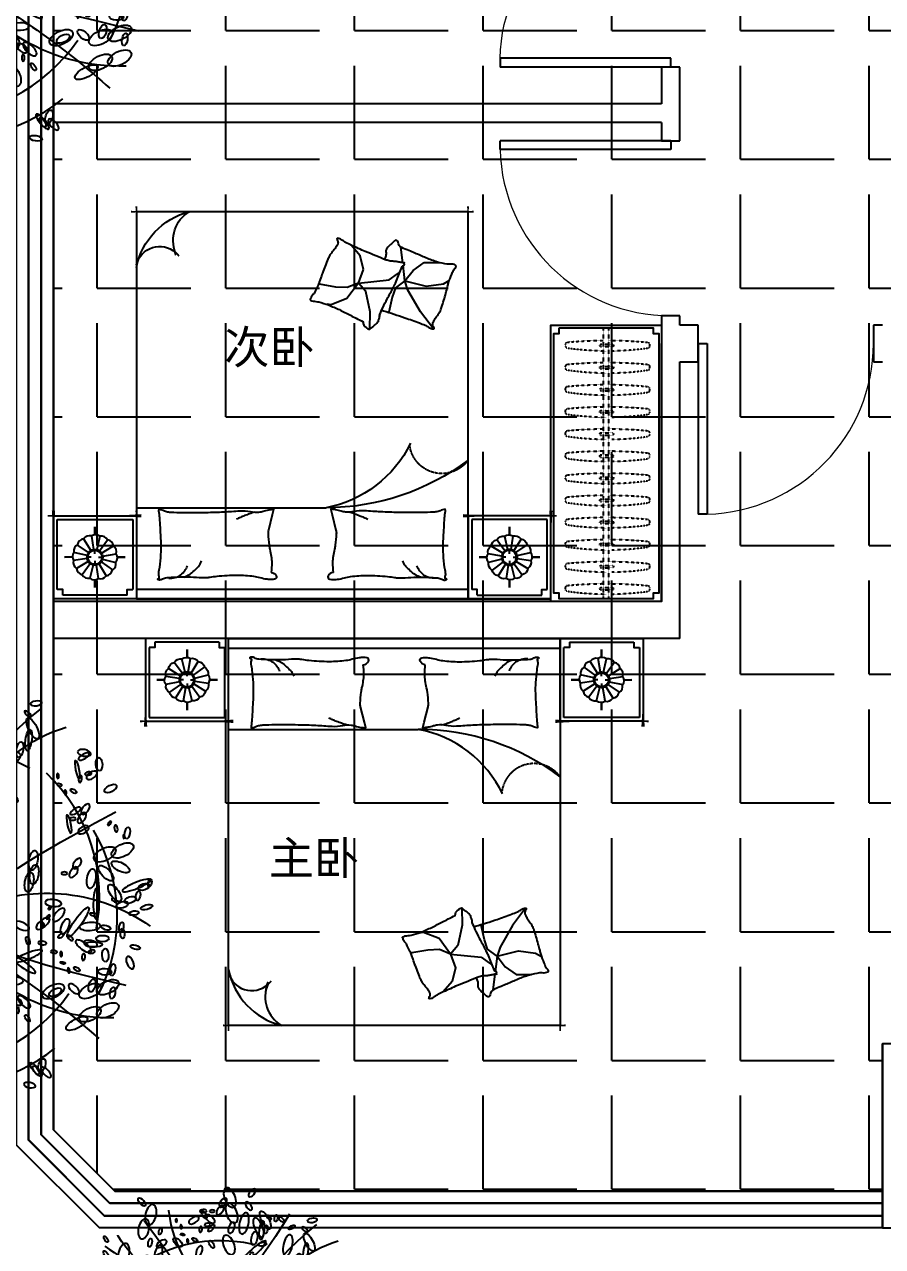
# Model space of a CAD drawing. Extents: x -284868 to 304789, y -137694 to 137894.
# Drawn here: x -77294 to -72637, y -493 to 6138 of the extents above; entities that cross this region are included whole.
import ezdxf
from ezdxf.enums import TextEntityAlignment as Align

# ---------------------------------------------------------------- set-up
doc = ezdxf.new("R2010")
doc.units = 0
for name, pattern in [('AX-COMP140B-Fur$0$AX-COMP140B-Fur$0$CONTINOUS', [0]), ('AX-COMP140B-Fur$0$AX-COMP140B-Fur$0$XU-140-SF-N1$0$DASH', [0.35, 0.25, -0.1]), ('DASH', [0.35, 0.25, -0.1])]:
    doc.linetypes.add(name, pattern=pattern)
doc.layers.get('0').update_dxf_attribs({"linetype": 'CONTINUOUS'})
for name, color, linetype in [('0-底图', 251, 'CONTINUOUS'), ('0-窗', 11, 'CONTINUOUS'), ('0-非设计区域', 251, 'CONTINUOUS'), ('P-平面植物', 251, 'CONTINUOUS')]:
    doc.layers.add(name, color=color, linetype=linetype)
doc.styles.add('_TCH_DYN', font='')
doc.styles.get('_TCH_DYN').set_extended_font_data('SimSun')

# ---------------------------------------------------------------- blocks, each defined once
blk = doc.blocks.new('10101111100000000010000110023AX-COMP140B-Fur$0$AX-COMP140B-Fur$0$111110111022110811071652A$C643C1FD2053066')
for points in [[(28, 342.7, -0.263368), (0.1, 361.5, -0.494818), (9.2, 380.2, -0.049225), (26.9, 382, -0.036831), (50.5, 380.2, -0.031893), (88.5, 372.1, 0.035782), (122.4, 365.1, 0.032941), (212.1, 359.2, 0.026564), (323.3, 365.1, 0.017905), (360.8, 370.4, -0.033397), (381, 372.7, -0.03204), (418.1, 372, 0.018442), (482.4, 368.9, 0.010837), (547.2, 369.7, 0.014624), (595.1, 372.7, 0.111249), (617.7, 380, -0.153708), (634.6, 384, -0.076444), (642, 382.2, -0.215512), (643.9, 380.2, -0.585858), (641.3, 377.2, 0.363489), (636.4, 374.6, 0.191716), (636.4, 363, -0.129675), (638.3, 346.4, -0.01735), (635.3, 329.6, 0.019326), (632.7, 314.5, 0.018818), (626.1, 246.1, 0.021828), (625.2, 186.9, 0.006204), (626.5, 153.1, 0.001963), (632.7, 46.2, 0.028341), (636.9, 10, -0.117014), (636.4, 1.1, -0.36606), (635, 0.2, -0.03973), (621.4, 3, -0.048309), (607.7, 8.5, 0.062981), (597, 12.4, 0.04058), (573.6, 15.8, 0.014345), (506.9, 18, 0.005484), (381.4, 17.3, 0.007153), (285.3, 14.3, 0.008762), (242.7, 11.6, -0.008153), (197, 8.6, -0.06251), (139.9, 13, 0.078669), (94.3, 15.1, 0.047825), (71.9, 10.4, -0.034494), (41.1, 3, -0.023571), (15.8, 0, -0.510228), (14.9, 1.1), (22.4, 31.2), (43, 113.7, 0.073041), (45, 133.3, 0.023305), (39.3, 194.4, 0.018299), (35.2, 217.3, -0.01097), (27.9, 255.3, -0.042281), (24.9, 289.6, -0.027201), (27.9, 343)], [(501.9, 368.9, 0.027842), (478.1, 358.3, 0.048685), (465.5, 350.2, 0.023666), (437.6, 325.8, 0.031223), (418.6, 305.1, 0.046801), (413.5, 297.5, 0.023191), (405.5, 280.7)], [(583.8, 374.6, 0.088153), (549.3, 371, 0.088153), (518.1, 355.8, 0.077547), (496.5, 334.2, 0.077547), (482.4, 307)], [(118.4, 15.8, 0.009729), (145.7, 24.8, 0.009729), (172.6, 34.9, 0.007971), (194.3, 44, 0.007971), (215.8, 53.7)]]:
    blk.add_lwpolyline(points, format="xyb")
blk = doc.blocks.new('10101111100000000010000110023AX-COMP140B-Fur$0$AX-COMP140B-Fur$0$111110111022110811071652A$C5A527934052065')
for p, q in [((122.8, 492.3), (194, 398.8)), ((469.1, 493.2), (467.3, 399.6)), ((194, 398.8), (261.6, 281.4)), ((347, 320.5), (364.8, 400.5)), ((467.3, 399.6), (490.5, 289.8)), ((592.7, 326.9), (677.8, 361)), ((677.8, 361), (699.5, 357.9)), ((261.6, 281.4), (277.7, 231.7)), ((277.7, 231.7), (329.2, 269)), ((329.2, 269), (347, 320.5)), ((490.5, 289.8), (530.8, 243.4)), ((530.8, 243.4), (592.7, 326.9)), ((530.8, 243.4), (591.1, 268.1)), ((591.1, 268.1), (653.1, 265)), ((69.5, 247.7), (37.1, 229.6)), ((162, 260.1), (69.5, 247.7)), ((277.7, 231.7), (162, 260.1)), ((277.7, 231.7), (233.2, 174.8)), ((277.7, 231.7), (288.3, 147)), ((363.6, 226.4), (318.7, 193.9)), ((530.8, 243.4), (363.6, 226.4)), ((530.8, 243.4), (502.9, 169.1)), ((653.1, 265), (741.3, 249.6)), ((741.3, 249.6), (744.3, 243.8)), ((233.2, 174.8), (174.5, 132.1)), ((289.9, 133.7), (300.6, 48.6)), ((318.7, 193.9), (307.8, 186.1)), ((502.9, 169.1), (521.5, 94.8)), ((174.5, 132.1), (90.9, 132.1)), ((521.5, 94.8), (569.7, 38.5))]:
    blk.add_line(p, q)
blk.add_lwpolyline([(405, 391.5, -0.025626), (394.6, 394, -0.0108), (278.2, 431.5, -0.00456), (199.4, 459.6, -0.01125), (167.9, 471.9, -0.069394), (150.9, 482, 0.079756), (136, 490.4, 0.106399), (122.8, 492.3, 0.328642), (119.2, 489.3, 0.299547), (121.3, 483.4, -0.189917), (126.3, 475.5, -0.033518), (127.3, 466.2, -0.075627), (126.9, 462.1, -0.053489), (124.2, 455.1, -0.017838), (113.3, 435.3, -0.038394), (97.8, 413.4, 0.059529), (88.5, 398.9, 0.035943), (79, 375.3, 0.011245), (55.9, 297.6, 0.006203), (46.6, 262, -0.010783), (41.1, 241.6, -0.019485), (37.1, 229.6, -0.005062), (19.4, 184.4, -0.101392), (4.4, 161.7, 0.223768), (0, 149.6, 0.25558), (2.8, 145.5, 0.081563), (16.9, 140.9, 0.071805), (32.3, 140.8, -0.069985), (48.1, 140.7, -0.03546), (101.7, 129, -0.029432), (163.8, 106.8, -0.001554), (193.8, 93.8, 0.00152), (224.5, 80.6, 0.004735), (256.2, 67.5, -0.00382), (295.6, 51.2, -0.296001), (315.3, 22.1, 0.649774), (334.6, 14, 0.02319), (338.7, 18.2, -0.0288), (342, 21.5, -0.005727), (347.9, 26.7, 0.004358), (355.7, 33.5, 0.027528), (371, 48.7, 0.046214), (378.7, 59, 0.194121), (381.2, 74, -0.133719), (382.3, 95.6, -0.005779), (389, 115.4, -0.008882)], format="xyb")
blk.add_lwpolyline([(770.3, 299.1, 0.101392), (787, 320.6, -0.223768), (792.3, 332.3, -0.25558), (789.8, 336.7, -0.081563), (776.1, 342.3, -0.071805), (760.8, 343.6, 0.069985), (745, 344.9, 0.03546), (692.5, 360.6, 0.029432), (632.3, 387.6, 0.001554), (603.3, 402.8, -0.00152), (573.8, 418.3, -0.004735), (543.1, 433.8, 0.00382), (505.1, 453.1, 0.296001), (487.7, 483.6, 0.265444), (469.1, 493.2, -0.02319), (464.7, 489.3, 0.0288), (461.2, 486.3, 0.005727), (454.9, 481.5, -0.004358), (446.6, 475.3, -0.027528), (430.1, 461.4, -0.046214), (421.7, 451.7, -0.194121), (418, 436.9, 0.133719), (415.3, 415.4, 0.011505), (398.6, 377.3, 0.008882), (374.9, 328.9, 0.012426), (341.4, 267.4, -0.033612), (330, 244.1), (309.3, 193.4), (293.3, 154.3, 0.224341), (280.3, 142.3, -0.722772), (280.1, 134.4, -0.103513), (283.5, 133.9, 0.053465), (290, 133.7, 0.030109), (310.7, 129.5, -0.031436), (330.6, 125.5, -0.05324), (344.2, 125.2, 0.05518), (357.4, 124.8, 0.056271), (380.1, 118.8, 0.0108), (493.3, 72.6, 0.00456), (569.7, 38.5, 0.01125), (600.2, 23.8, 0.069394), (616.3, 12.5, -0.079756), (630.6, 2.9, -0.106399), (643.6, 0, -0.328642), (647.5, 2.8, -0.299547), (645.8, 8.8, 0.189917), (641.5, 17.1, 0.033518), (641.1, 26.4, 0.075627), (641.8, 30.4, 0.053489), (645, 37.3, 0.017838), (657.4, 56.2, 0.038394), (674.5, 76.8, -0.059529), (685, 90.5, -0.035943), (696.3, 113.3, -0.011245), (725.3, 189, -0.006203), (737.2, 223.8, 0.010783), (744.3, 243.8, 0.019485), (749.2, 255.4, 0.005062)], format="xyb", close=True)
blk = doc.blocks.new('10101111100000000010000110023AX-COMP140B-Fur$0$AX-COMP140B-Fur$0$111110111022110811071652cdx床头灯2.0055068')
for p, q in [((0, 122), (0, 164.8)), ((-34.7, 25.2), (-94.8, 69)), ((-22.4, 36.6), (-61.2, 100)), ((-6.7, 42.3), (-18.3, 115.8)), ((10, 41.7), (27.5, 114)), ((25.2, 34.7), (69, 94.8)), ((-122, 0), (-164.8, 0)), ((-41.7, 10), (-114, 27.5)), ((-19.5, 0), (-38.2, 0)), ((0, 19.5), (0, 38.2)), ((19.5, 0), (38.2, 0)), ((36.6, 22.4), (100, 61.2)), ((42.3, 6.7), (115.8, 18.3)), ((122, 0), (164.8, 0)), ((-42.3, -6.7), (-115.8, -18.3)), ((-36.6, -22.4), (-100, -61.2)), ((-25.2, -34.7), (-69, -94.8)), ((-27.3, -114.1), (-10, -41.7)), ((0, -19.5), (0, -38.2)), ((18.7, -113.9), (7, -42.3)), ((62.6, -99.2), (22.9, -36.2)), ((34.7, -25.2), (96, -67.3)), ((41.7, -10), (114.4, -25.8)), ((0, -122), (0, -164.8))]:
    blk.add_line(p, q)
for points in [[(0, 164.8), (0, 122)], [(-164.8, 0), (-122, 0)], [(164.8, 0), (122.1, -1.7)], [(0, -164.8), (0, -122)]]:
    blk.add_lwpolyline(points)
for radius in [42.9, 38.2]:
    blk.add_circle((0, 0), radius)
for centre, start, end in [((-74.5, 34.5), 120.48094, 190.0445), ((-55.7, 60.3), 97.98094, 167.5445), ((-28.3, 77.1), 75.48094, 145.0445), ((3.3, 82), 52.98094, 122.5445), ((34.5, 74.5), 30.48094, 100.0445), ((60.3, 55.7), 7.98094, 77.5445), ((-82, 3.3), 142.98094, 212.5445), ((77.1, 28.3), 345.48094, 55.0445), ((82, -3.3), 322.98094, 32.5445), ((-77.1, -28.3), 165.48094, 235.0445), ((-60.3, -55.7), 187.98094, 257.5445), ((74.5, -34.5), 300.48094, 10.0445), ((-34.5, -74.5), 210.48094, 280.0445), ((-3.3, -82), 232.98094, 302.5445), ((28.3, -77.1), 255.48094, 325.0445), ((55.7, -60.3), 277.98094, 347.5445)]:
    blk.add_arc(centre, 40.1, start, end)
blk = doc.blocks.new('*U315')
for p, q in [((-900, 0), (-1350, 0)), ((-1350, 0), (-1350, -450)), ((1350, 0), (-1350, 0)), ((-900, 0), (900, 0)), ((-900, -2100), (-900, 0)), ((-900, -450), (-900, 0)), ((-1330, -50), (-1330, -430)), ((-920, -430), (-920, -50)), ((-900, -52.4), (900, -52.4)), ((900, 0), (900, -2100)), ((900, -450), (900, 0)), ((900, 0), (1350, 0)), ((920, -430), (920, -50)), ((1330, -50), (1330, -430)), ((1350, 0), (1350, -450)), ((-1350, -450), (-900, -450)), ((-1330, -430), (-920, -430)), ((1350, -450), (900, -450)), ((1330, -430), (920, -430)), ((900, -2100), (-900, -2100))]:
    blk.add_line(p, q)
at = {"linetype": 'AX-COMP140B-Fur$0$AX-COMP140B-Fur$0$CONTINOUS', "ltscale": 2.5}
blk.add_line((-900, -494.1), (129.6, -493.7), dxfattribs=at)
for points in [[(-1300, -20), (-1300, -50), (-1330, -50)], [(-950, -20), (-1300, -20)], [(-950, -20), (-950, -50), (-920, -50)], [(950, -20), (950, -50), (920, -50)], [(950, -20), (1300, -20)], [(1300, -20), (1300, -50), (1330, -50)]]:
    blk.add_lwpolyline(points)
for points in [[(-1350, -332.6, 0, 18, 0), (-1350, -478.5, 10, 10, 0)], [(1350, -332.6, 0, 18, 0), (1350, -478.5, 10, 10, 0)], [(-900, -349.7, 0, 10, 0), (-900, -477.7, 10, 10, 0)], [(900, -349.7, 0, 10, 0), (900, -477.7, 10, 10, 0)], [(-1380.6, -450, 10, 0, 0), (-1202.9, -450, 10, 10, 0)], [(-873.3, -450, 18, 0, 0), (-1032.5, -450, 10, 10, 0)], [(873.3, -450, 18, 0, 0), (1032.5, -450, 10, 10, 0)], [(1380.6, -450, 10, 0, 0), (1202.9, -450, 10, 10, 0)], [(-668.5, -1859, 10, 0, -0.374242), (-834.4, -1895.4, 10, 10, 2.21586)], [(-686.1, -1863.7, 10, 0, 0.177019), (-693.3, -1995.7, 10, 10, -2.21586)], [(-900, -1958.5, 0, 10, 0), (-900, -2130, 10, 10, 0)], [(900, -2005.4, 0, 10, 0), (900, -2130, 10, 10, 0)], [(-775.4, -2100, 0, 10, 0), (-930, -2100, 10, 10, 0)], [(658.3, -2100, 0, 10, 0), (930, -2100, 10, 10, 0)]]:
    blk.add_lwpolyline(points, format="xyseb")
for centre, radius, start, end in [((128.9, -1775.7), 1282, 53.02297, 89.96514), ((10.6, -1124.5), 642, 25.92108, 79.31539), ((-515.9, -1720.7), 391.6, 191.30173, 255.64344), ((-773.9, -1781.8), 129.7, 193.56133, 311.45499), ((-519.2, -1944.9), 181.3, 157.79381, 238.81667)]:
    blk.add_arc(centre, radius, start, end, dxfattribs=at)
at = {"linetype": 'AX-COMP140B-Fur$0$AX-COMP140B-Fur$0$XU-140-SF-N1$0$DASH', "ltscale": 2.5}
blk.add_arc((757.9, -855.2), 175.9, 36.12132, 174.81159, dxfattribs=at)
at = {"xscale": -1}
for name, p in [('10101111100000000010000110023AX-COMP140B-Fur$0$AX-COMP140B-Fur$0$111110111022110811071652cdx床头灯2.0055068', (-1125, -225)), ('10101111100000000010000110023AX-COMP140B-Fur$0$AX-COMP140B-Fur$0$111110111022110811071652A$C643C1FD2053066', (-140.3, -485.7)), ('10101111100000000010000110023AX-COMP140B-Fur$0$AX-COMP140B-Fur$0$111110111022110811071652A$C5A527934052065', (835.6, -1956.2))]:
    blk.add_blockref(name, p, dxfattribs=at)
for name, p in [('10101111100000000010000110023AX-COMP140B-Fur$0$AX-COMP140B-Fur$0$111110111022110811071652cdx床头灯2.0055068', (1125, -225)), ('10101111100000000010000110023AX-COMP140B-Fur$0$AX-COMP140B-Fur$0$111110111022110811071652A$C643C1FD2053066', (140.3, -485.7))]:
    blk.add_blockref(name, p)
blk = doc.blocks.new('101011111000000000100142T2140sdf43dfgergf1217ghh165451564560402NEW2ffdfdfdsfsfe2322fadfadf03093088212A$C35C56D37')
at = {"linetype": 'DASH', "ltscale": 0.2}
for p, q in [((180, 75.9), (243.3, 95.3)), ((183.6, 64.1), (246.9, 83.5))]:
    blk.add_line(p, q, dxfattribs=at)
for centre, radius, start, end in [((664.4, -1374.9), 1553.6, 98.82699, 106.17124), ((415.6, 140.3), 22.5, 331.52968, 62.51042), ((664.4, -1374.9), 1553.6, 107.32665, 115.21311), ((185.8, 71.2), 7.48, 140.99747, 253.04263), ((-460.3, 2299.3), 2347.3, 287.14687, 292.43233), ((243.5, 88.9), 6.43, 302.10709, 91.93302), ((22.4, 19.9), 22.5, 151.52968, 242.51042), ((-460.3, 2299.3), 2347.3, 281.60777, 286.38209)]:
    blk.add_arc(centre, radius, start, end, dxfattribs=at)
blk = doc.blocks.new('*U100')
at = {"linetype": 'DASH', "ltscale": 0.2}
for p, q in [((-15, -2288.4), (-15, -3758.4)), ((15, -2288.4), (15, -3758.4))]:
    blk.add_line(p, q, dxfattribs=at)
for points in [[(-300, -2273.4), (-300, -3773.4), (300, -3773.4), (300, -2273.4), (-300, -2273.4)], [(-255, -3758.4), (255, -3758.4), (255, -3728.4), (285, -3728.4), (285, -2318.4), (255, -2318.4), (255, -2288.4), (-255, -2288.4), (-255, -2318.4), (-285, -2318.4), (-285, -3728.4), (-255, -3728.4), (-255, -3758.4)]]:
    blk.add_lwpolyline(points)
at = {"rotation": 343.0620202558109}
for p in [(-225.4, -2356.8), (-225.4, -2476.8), (-225.4, -2596.8), (-225.4, -2716.8), (-225.4, -2836.8), (-225.4, -2956.8), (-225.4, -3076.8), (-225.4, -3196.8), (-225.4, -3316.8), (-225.4, -3436.8), (-225.4, -3556.8), (-225.4, -3676.8)]:
    blk.add_blockref('101011111000000000100142T2140sdf43dfgergf1217ghh165451564560402NEW2ffdfdfdsfsfe2322fadfadf03093088212A$C35C56D37', p, dxfattribs=at)
blk = doc.blocks.new('*U103')
for p, q in [((-900, 0), (-1350, 0)), ((-1350, 0), (-1350, -450)), ((1350, 0), (-1350, 0)), ((-900, 0), (900, 0)), ((-900, -2100), (-900, 0)), ((-900, -450), (-900, 0)), ((-1330, -50), (-1330, -430)), ((-920, -430), (-920, -50)), ((-900, -52.4), (900, -52.4)), ((900, 0), (900, -2100)), ((900, -450), (900, 0)), ((900, 0), (1350, 0)), ((920, -430), (920, -50)), ((1330, -50), (1330, -430)), ((1350, 0), (1350, -450)), ((-1350, -450), (-900, -450)), ((-1330, -430), (-920, -430)), ((1350, -450), (900, -450)), ((1330, -430), (920, -430)), ((900, -2100), (-900, -2100))]:
    blk.add_line(p, q)
at = {"linetype": 'AX-COMP140B-Fur$0$AX-COMP140B-Fur$0$CONTINOUS', "ltscale": 2.5}
blk.add_line((-900, -494.1), (129.6, -493.7), dxfattribs=at)
for points in [[(-1300, -20), (-1300, -50), (-1330, -50)], [(-950, -20), (-1300, -20)], [(-950, -20), (-950, -50), (-920, -50)], [(950, -20), (950, -50), (920, -50)], [(950, -20), (1300, -20)], [(1300, -20), (1300, -50), (1330, -50)]]:
    blk.add_lwpolyline(points)
for points in [[(-1350, -332.6, 0, 18, 0), (-1350, -478.5, 10, 10, 0)], [(1350, -332.6, 0, 18, 0), (1350, -478.5, 10, 10, 0)], [(-900, -349.7, 0, 10, 0), (-900, -477.7, 10, 10, 0)], [(900, -349.7, 0, 10, 0), (900, -477.7, 10, 10, 0)], [(-1380.6, -450, 10, 0, 0), (-1202.9, -450, 10, 10, 0)], [(-873.3, -450, 18, 0, 0), (-1032.5, -450, 10, 10, 0)], [(873.3, -450, 18, 0, 0), (1032.5, -450, 10, 10, 0)], [(1380.6, -450, 10, 0, 0), (1202.9, -450, 10, 10, 0)], [(-668.5, -1859, 10, 0, -0.374242), (-834.4, -1895.4, 10, 10, 2.21586)], [(-686.1, -1863.7, 10, 0, 0.177019), (-693.3, -1995.7, 10, 10, -2.21586)], [(-900, -1958.5, 0, 10, 0), (-900, -2130, 10, 10, 0)], [(900, -2005.4, 0, 10, 0), (900, -2130, 10, 10, 0)], [(-775.4, -2100, 0, 10, 0), (-930, -2100, 10, 10, 0)], [(658.3, -2100, 0, 10, 0), (930, -2100, 10, 10, 0)]]:
    blk.add_lwpolyline(points, format="xyseb")
for centre, radius, start, end in [((128.9, -1775.7), 1282, 53.02297, 89.96514), ((10.6, -1124.5), 642, 25.92108, 79.31539), ((-515.9, -1720.7), 391.6, 191.30173, 255.64344), ((-773.9, -1781.8), 129.7, 193.56133, 311.45499), ((-519.2, -1944.9), 181.3, 157.79381, 238.81667)]:
    blk.add_arc(centre, radius, start, end, dxfattribs=at)
at = {"linetype": 'AX-COMP140B-Fur$0$AX-COMP140B-Fur$0$XU-140-SF-N1$0$DASH', "ltscale": 2.5}
blk.add_arc((757.9, -855.2), 175.9, 36.12132, 174.81159, dxfattribs=at)
at = {"xscale": -1}
for name, p in [('10101111100000000010000110023AX-COMP140B-Fur$0$AX-COMP140B-Fur$0$111110111022110811071652cdx床头灯2.0055068', (-1125, -225)), ('10101111100000000010000110023AX-COMP140B-Fur$0$AX-COMP140B-Fur$0$111110111022110811071652A$C643C1FD2053066', (-140.3, -485.7)), ('10101111100000000010000110023AX-COMP140B-Fur$0$AX-COMP140B-Fur$0$111110111022110811071652A$C5A527934052065', (835.6, -1956.2))]:
    blk.add_blockref(name, p, dxfattribs=at)
for name, p in [('10101111100000000010000110023AX-COMP140B-Fur$0$AX-COMP140B-Fur$0$111110111022110811071652cdx床头灯2.0055068', (1125, -225)), ('10101111100000000010000110023AX-COMP140B-Fur$0$AX-COMP140B-Fur$0$111110111022110811071652A$C643C1FD2053066', (140.3, -485.7))]:
    blk.add_blockref(name, p)
blk = doc.blocks.new('1$DorLib2D$00000001')
for p, q in [((0.45, 0.975), (0.5, 0.975)), ((0.45, 0), (0.45, 0.975)), ((0.5, 0), (0.5, 0.975)), ((0.5, 0), (0.45, 0))]:
    blk.add_line(p, q)
at = {"lineweight": 13}
blk.add_arc((0.475, 0), 0.975, 91.46928, 180, dxfattribs=at)
blk = doc.blocks.new('FFFFFFFFHGFH')
for p, q in [((379771.7, 179509.7), (379771.7, 182209.7)), ((379838.3, 179509.7), (379838.3, 182209.7)), ((379905, 179509.7), (379905, 182209.7)), ((383305, 179809.7), (383205, 179809.7)), ((383205, 179809.7), (383205, 179609.7)), ((383305, 179509.7), (383305, 179809.7)), ((383205, 179609.7), (379905, 179609.7)), ((379771.7, 176809.7), (379771.7, 179509.7)), ((379838.3, 176809.7), (379838.3, 179509.7)), ((383205, 179509.7), (379905, 179509.7)), ((379905, 176809.7), (379905, 179509.7)), ((383205, 179509.7), (383205, 179409.7)), ((383305, 179409.7), (383305, 179509.7)), ((383205, 179409.7), (383305, 179409.7)), ((383305, 178459.7), (383205, 178459.7)), ((383205, 178459.7), (383205, 178309.7)), ((383305, 178409.7), (383305, 178459.7)), ((383405, 178409.7), (383305, 178409.7)), ((383405, 178209.7), (383405, 178409.7)), ((384405, 178409.7), (384355, 178409.7)), ((384355, 178409.7), (384355, 178209.7)), ((383205, 176909.7), (383205, 178309.7)), ((383305, 178209.7), (383405, 178209.7)), ((383305, 176709.7), (383305, 178209.7)), ((384355, 178209.7), (384405, 178209.7)), ((383205, 176909.7), (379905, 176909.7)), ((379771.7, 173988.1), (379771.7, 176809.7)), ((379838.3, 174015.7), (379838.3, 176809.7)), ((379905, 174043.3), (379905, 176809.7)), ((383305, 176709.7), (379905, 176709.7)), ((384405, 173510.5), (384405, 174510.5)), ((380210.2, 173643.8), (379838.3, 174015.7)), ((380237.8, 173710.5), (379905, 174043.3)), ((380155, 173510.5), (379705, 173960.5)), ((380182.6, 173577.1), (379771.7, 173988.1)), ((384405, 173710.5), (380237.8, 173710.5)), ((384405, 173643.8), (380210.2, 173643.8)), ((384405, 173577.1), (380182.6, 173577.1)), ((384405, 173510.5), (380155, 173510.5)), ((384405, 173510.5), (384605, 173510.5))]:
    blk.add_line(p, q)
at = {"yscale": 950}
for p, xscale, zscale, rotation in [((383255, 180284.7), -950, -950, 89.99999991303403), ((383255, 178934.7), 950, 950, 89.99999991303406), ((383880, 178309.7), 950, 950, 179.9999999130349)]:
    blk.add_blockref('1$DorLib2D$00000001', p, dxfattribs=dict(at, xscale=xscale, zscale=zscale, rotation=rotation))
at = {"extrusion": (3.38813e-21, -3.38813e-21, -1), "zscale": -1, "rotation": 180.0013793154552}
blk.add_blockref('*U315', (-381255, 176924.7), dxfattribs=at)
at = {"extrusion": (0, 0, -1), "zscale": -1, "rotation": 180.0000000869659}
blk.add_blockref('*U100', (-382905, 174636.3), dxfattribs=at)
at = {"extrusion": (3.38813e-21, 3.38813e-21, -1), "xscale": -1, "zscale": -1, "rotation": 359.9986208584767}
blk.add_blockref('*U103', (-381755, 176709.7), dxfattribs=at)
at = {"style": '_TCH_DYN'}
for s, p in [('次卧', (381322.6, 178146.1, 0)), ('主卧', (381564.4, 175373.8, 0))]:
    blk.add_text(s, height=180, dxfattribs=at).set_placement(p, align=Align.BOTTOM_RIGHT)
blk = doc.blocks.new('yld.studio@foxmail.com-15')
at = {"color": 251}
blk.add_circle((67569.1, -97904.1), 44.8, dxfattribs=at)
for centre, start, end in [((67613.8, -97926.4), 76.8896, 138.1177), ((67693.5, -98017.5), 61.0105, 122.2385), ((67613.8, -97926.4), 348.5882, 46.5714), ((67693.5, -98017.5), 133.1644, 165.3241), ((67613.8, -97926.4), 149.0435, 181.2033), ((67693.5, -98017.5), 332.7091, 30.6923), ((67693.5, -98017.5), 165.3241, 242.6562), ((67613.8, -97926.4), 270.5201, 325.0744), ((67613.8, -97926.4), 226.0477, 258.5353), ((67693.5, -98017.5), 254.641, 309.1952)]:
    blk.add_arc(centre, 760, start, end, dxfattribs=at)
for centre, major_axis, ratio in [((67663.4, -96943), (19.4, -49.7), 0.514982), ((67254.3, -97031.6), (-11.3, -52.2), 0.514982), ((67673.2, -97023.9), (19.4, -49.7), 0.514982), ((67477, -97060.3), (25.5, 15.6), 0.489709), ((67736.9, -97076.8), (-11.9, -54.9), 0.414379), ((67811.8, -97097.3), (20.7, -49.3), 0.38159), ((67217.7, -97104.4), (-11.3, -52.2), 0.514982), ((67672.1, -97099.4), (-10.1, -28.2), 0.489709), ((67829.2, -97112.1), (-6.6, -47.9), 0.283409), ((67658.2, -97188.3), (19.4, -49.7), 0.514982), ((67964, -97190.2), (-11.9, -54.9), 0.414379), ((67114.4, -97233.1), (-11.3, -52.2), 0.514982), ((67292.6, -97242.3), (-10.1, -52.5), 0.38159), ((67309.9, -97181.8), (25.5, 15.6), 0.489709), ((67505.1, -97221), (-10.1, -28.2), 0.489709), ((67788.2, -97223.4), (61.1, 54.6), 0.200035), ((68056.3, -97225.4), (-6.6, -47.9), 0.283409), ((68305.4, -97282.5), (29.4, -5.6), 0.489709), ((67203.3, -97334.2), (81.1, 11.7), 0.200035), ((67705.7, -97350.7), (29.4, -5.6), 0.489709), ((67947.6, -97445.4), (60.3, -55.5), 0.200035), ((67159.8, -97512.1), (-34.6, -58.6), 0.200035), ((67261.4, -97445.4), (58.6, -34.7), 0.200035), ((67015.8, -97495.7), (-1.6, -18.4), 0.42873), ((66747.1, -97684.1), (58.6, -34.7), 0.200035), ((66913.5, -97719.2), (36.8, -3.3), 0.42873), ((66905.5, -97776.9), (11.5, -27.6), 0.489709), ((66938.4, -97771.9), (24.3, 27.9), 0.42873), ((67949.6, -97956.2), (-1.6, -18.4), 0.42873), ((68166.5, -97955.7), (36.8, -3.3), 0.42873), ((67910, -98008.5), (-1.3, -14.7), 0.42873), ((68191.5, -98008.5), (24.3, 27.9), 0.42873), ((68024.2, -98058.1), (34.2, -14.2), 0.42873), ((68120.5, -98047.2), (28.4, 23.7), 0.42873), ((68477, -98092.3), (1.2, -22.2), 0.42873), ((68117.3, -98134.9), (18.4, -1.6), 0.42873), ((68169.5, -98174.6), (14.7, -1.3), 0.42873), ((68333.6, -98138.1), (29.4, -5.6), 0.489709), ((66971.4, -98207), (1.2, -22.2), 0.42873), ((68511.2, -98223.3), (11.5, -27.6), 0.489709), ((67005.6, -98338), (11.5, -27.6), 0.489709), ((68259, -98339.9), (22.6, -19.6), 0.489709), ((67011.1, -98356.1), (-10.1, -28.2), 0.489709), ((67332.3, -98569.6), (1.2, -22.2), 0.42873), ((67092.3, -98640.9), (60.3, -55.5), 0.200035), ((67635.7, -98626.5), (29.4, -5.6), 0.489709), ((67366.5, -98700.6), (11.5, -27.6), 0.489709), ((67465.8, -98681.4), (29.4, -5.6), 0.489709), ((67375.5, -98793.4), (-11.9, -54.9), 0.414379), ((67467.8, -98828.7), (-6.6, -47.9), 0.283409), ((68060.6, -98772.1), (26.3, -4.6), 0.42873), ((67561.1, -98828.3), (22.6, -19.6), 0.489709)]:
    blk.add_ellipse(centre, major_axis=major_axis, ratio=ratio, start_param=3.141593, end_param=9.424778, dxfattribs=at)
for centre, major_axis, ratio in [((67207.5, -96965.7), (17.5, -20.2), 0.42873), ((67530.4, -97031.6), (11.9, -18.8), 0.42873), ((67561, -97053.5), (21.2, -21.1), 0.489709), ((67847.6, -97060.3), (23.4, -46.1), 0.368424), ((67903, -97049.6), (-3.1, -17.5), 0.42873), ((67567.8, -97101), (14.1, 17.2), 0.42873), ((67850, -97108.1), (-3.9, -21.9), 0.42873), ((67022.5, -97158.6), (9.5, -15.1), 0.42873), ((67303.2, -97117.9), (-3.1, -17.5), 0.42873), ((67790, -97154.4), (-6.2, -35.1), 0.42873), ((68074.8, -97173.7), (23.4, -46.1), 0.368424), ((67250.3, -97176.4), (-3.9, -21.9), 0.42873), ((67393.9, -97175), (21.2, -21.1), 0.489709), ((67568.6, -97185), (11.9, -18.8), 0.42873), ((67831, -97184.7), (22, 3.3), 0.42873), ((67022.6, -97237.5), (11.9, -18.8), 0.42873), ((67231.2, -97252.9), (22, 3.3), 0.42873), ((67775.1, -97247.4), (-3.9, -21.9), 0.42873), ((68017.1, -97267.7), (-6.2, -35.1), 0.42873), ((67060, -97306.9), (14.1, 17.2), 0.42873), ((67175.3, -97315.6), (-3.9, -21.9), 0.42873), ((67970, -97312.6), (47.6, 24.1), 0.514982), ((67027.5, -97370.2), (39.5, -20.6), 0.42873), ((68372.2, -97334), (1.5, -29.9), 0.489709), ((66896.3, -97422.6), (-7.7, -43.9), 0.42873), ((66962.2, -97398.1), (30.9, -32.1), 0.42873), ((67060.8, -97390.9), (11.9, -18.8), 0.42873), ((67772.4, -97402.2), (1.5, -29.9), 0.489709), ((67001.3, -97487.3), (25.5, -36.5), 0.42873), ((67159.2, -97441.7), (-3.1, -17.5), 0.42873), ((68423.5, -97442.7), (26.4, 14.1), 0.489709), ((67106.2, -97500.2), (-3.9, -21.9), 0.42873), ((67823.8, -97510.9), (26.4, 14.1), 0.489709), ((67087.2, -97576.8), (22, 3.3), 0.42873), ((66796.9, -97619.6), (21.5, -5.9), 0.42873), ((68498.8, -97642.3), (-4.6, -26.3), 0.42873), ((66928.4, -97707.6), (21.5, -5.9), 0.42873), ((68397.6, -97737.7), (47.6, 24.1), 0.514982), ((68477.2, -97720.2), (47.6, 24.1), 0.514982), ((68077.4, -97764.3), (-7.7, -43.9), 0.42873), ((66966.2, -97824), (-14.2, -34.2), 0.42873), ((68081.2, -97828), (-7.7, -43.9), 0.42873), ((68337, -97846.5), (-7.7, -43.9), 0.42873), ((68402.9, -97822), (30.9, -32.1), 0.42873), ((68468.2, -97794.1), (39.5, -20.6), 0.42873), ((68058.6, -97862.3), (-7.7, -43.9), 0.42873), ((68599.9, -97865.5), (-3.1, -17.5), 0.42873), ((68442, -97911.2), (25.5, -36.5), 0.42873), ((68546.9, -97924), (-3.9, -21.9), 0.42873), ((68277.8, -98042.3), (-47.6, -66.7), 0.200035), ((68349.4, -98007.7), (17.2, -4.8), 0.42873), ((68527.9, -98000.6), (22, 3.3), 0.42873), ((68219.3, -98060.5), (-14.2, -34.2), 0.42873), ((68402.6, -98066), (21.5, -5.9), 0.42873), ((68472, -98063.3), (-3.9, -21.9), 0.42873), ((68052.6, -98124.7), (4.3, -18), 0.42873), ((67036.5, -98166.7), (11.9, -18.8), 0.42873), ((67309.7, -98186.7), (-4.6, -26.3), 0.42873), ((67907.8, -98174.9), (-4.6, -26.3), 0.42873), ((68400.4, -98189.6), (1.5, -29.9), 0.489709), ((68534.1, -98154), (21.5, -5.9), 0.42873), ((67073.9, -98236.2), (14.1, 17.2), 0.42873), ((67379.6, -98252.7), (-7.7, -43.9), 0.42873), ((67028.5, -98268.7), (21.5, -5.9), 0.42873), ((67208.5, -98282.1), (47.6, 24.1), 0.514982), ((68398, -98264), (29.9, -1.4), 0.489709), ((68433, -98255.1), (-4.6, -26.3), 0.42873), ((66900, -98310.1), (21.2, -21.1), 0.489709), ((67074.7, -98320.2), (11.9, -18.8), 0.42873), ((67360.7, -98350.6), (-7.7, -43.9), 0.42873), ((67383.3, -98316.4), (-7.7, -43.9), 0.42873), ((68166.8, -98351.5), (47.6, 24.1), 0.514982), ((68331.8, -98350.6), (47.6, 24.1), 0.514982), ((68340.4, -98325.5), (-8.4, -28.7), 0.489709), ((68411.4, -98333), (47.6, 24.1), 0.514982), ((66892.4, -98378.7), (29.9, -1.4), 0.489709), ((68175.4, -98355.7), (26.4, 14.1), 0.489709), ((68432.6, -98359.2), (-4.6, -26.3), 0.42873), ((66834.9, -98440.3), (-8.4, -28.7), 0.489709), ((67035.7, -98416.7), (-4.6, -26.3), 0.42873), ((67380.9, -98411.7), (-4.6, -26.3), 0.42873), ((67831.4, -98483.5), (55.5, 60.3), 0.200035), ((68331.4, -98454.6), (47.6, 24.1), 0.514982), ((68411, -98437.1), (47.6, 24.1), 0.514982), ((66934.5, -98512.2), (47.6, 24.1), 0.514982), ((67014.1, -98494.7), (47.6, 24.1), 0.514982), ((67063.3, -98448.5), (-3.1, -17.5), 0.42873), ((67279.7, -98507.1), (47.6, 24.1), 0.514982), ((67359.3, -98489.6), (47.6, 24.1), 0.514982), ((67964.1, -98505.9), (24.1, -47.6), 0.514982), ((68050.4, -98472.9), (9.5, -15.1), 0.42873), ((68272.1, -98495.6), (47.1, 25.3), 0.38159), ((67010.4, -98507), (-3.9, -21.9), 0.42873), ((66991.3, -98583.6), (22, 3.3), 0.42873), ((67257.9, -98543.3), (21.5, -5.9), 0.42873), ((66935.4, -98646.3), (-3.9, -21.9), 0.42873), ((67220, -98652.1), (47.1, 25.3), 0.38159), ((67389.3, -98631.2), (21.5, -5.9), 0.42873), ((67494, -98639.9), (-4.6, -26.3), 0.42873), ((68115.9, -98682.7), (-8.4, -28.7), 0.489709), ((67253.3, -98741.3), (29.9, -1.4), 0.489709), ((67392.8, -98735.4), (47.6, 24.1), 0.514982), ((67472.4, -98717.8), (47.6, 24.1), 0.514982), ((67486.3, -98777), (23.4, -46.1), 0.368424), ((67532.5, -98732.8), (1.5, -29.9), 0.489709), ((68088.7, -98705.3), (11.9, -18.8), 0.42873), ((67195.7, -98802.8), (-8.4, -28.7), 0.489709), ((67677.1, -98810.2), (-47.6, -66.7), 0.200035), ((67583.9, -98841.6), (26.4, 14.1), 0.489709), ((67428.6, -98871), (-6.2, -35.1), 0.42873), ((67415.2, -98959.7), (-4.6, -26.3), 0.42873)]:
    blk.add_ellipse(centre, major_axis=major_axis, ratio=ratio, dxfattribs=at)
at = {"color": 251, "extrusion": (0, 0, -1)}
for centre, major_axis, ratio in [((67778.4, -96919), (16.2, 18.9), 0.489709), ((67613.2, -97008.6), (-16.1, -22.2), 0.514982), ((67628.5, -96969.7), (-16.1, -22.2), 0.514982), ((67761.8, -96987), (14.5, -20.2), 0.489709), ((67525.9, -97012.8), (18.3, 0.3), 0.42873), ((67571.9, -97013.2), (13.7, 0.2), 0.42873), ((67866.7, -97046.5), (11.1, -9.8), 0.42873), ((67931.5, -97057), (13.9, -12.2), 0.42873), ((67386.2, -97062.4), (1.02, -9.08), 0.42873), ((67411.5, -97094.1), (1.3, -11.3), 0.42873), ((67512.1, -97107.8), (-1.7, -15.2), 0.489709), ((67547.9, -97083.7), (15.2, 1.9), 0.489709), ((68052.3, -97108.4), (13.9, -12.2), 0.42873), ((67445.3, -97167.8), (1.3, -11.3), 0.42873), ((67553.9, -97296.7), (23.5, 14.1), 0.38159), ((68303.9, -97299.1), (23.5, 14.1), 0.38159), ((67525.2, -97355.9), (8.6, -41.1), 0.200035), ((68275.2, -97358.3), (8.6, -41.1), 0.200035), ((67589.5, -97381), (23.2, 14.6), 0.514982), ((67778, -97438.9), (56, -38.7), 0.200035), ((68187.1, -97386.2), (1.3, -11.3), 0.42873), ((68287.7, -97400), (-1.7, -15.2), 0.489709), ((68323.5, -97375.8), (15.2, 1.9), 0.489709), ((68339.5, -97383.4), (23.2, 14.6), 0.514982), ((66869.4, -97420.7), (23.5, 14.1), 0.38159), ((68220.9, -97459.9), (1.3, -11.3), 0.42873), ((67684.4, -97506.4), (1.02, -9.08), 0.42873), ((67709.7, -97538.1), (1.3, -11.3), 0.42873), ((67810.3, -97551.8), (-1.7, -15.2), 0.489709), ((67846.1, -97527.6), (15.2, 1.9), 0.489709), ((68266.5, -97543.2), (23.5, 14.1), 0.38159), ((68295.2, -97573.9), (-16.1, -22.2), 0.514982), ((68310.6, -97535.1), (-16.1, -22.2), 0.514982), ((67743.5, -97611.8), (1.3, -11.3), 0.42873), ((68237.9, -97602.3), (8.6, -41.1), 0.200035), ((68254, -97578.6), (13.7, 0.2), 0.42873), ((68302.2, -97627.4), (23.2, 14.6), 0.514982), ((68483.4, -97658.1), (1.02, -9.08), 0.42873), ((66819.6, -97700.1), (13.7, 0.2), 0.42873), ((66860.8, -97695.4), (-16.1, -22.2), 0.514982), ((67303.1, -97776.1), (-15, -19.8), 0.489709), ((68273.2, -97779.1), (-16.1, -22.2), 0.514982), ((67524.9, -97821.9), (33.3, -24.2), 0.336016), ((68257.9, -97817.9), (-16.1, -22.2), 0.514982), ((67525.5, -97872.5), (2.8, -34.2), 0.336016), ((68216.7, -97822.6), (13.7, 0.2), 0.42873), ((68539.8, -97877), (63.3, 25.1), 0.200035), ((68359.6, -97958.9), (-0.6, -68.1), 0.200035), ((68440.1, -97942.8), (11.1, -8), 0.42873), ((67165.7, -98108.1), (23.5, 14.1), 0.38159), ((68243.4, -98112.8), (11.6, -10), 0.489709), ((68387.5, -98114.8), (29.6, 0.5), 0.42873), ((67137, -98167.3), (8.6, -41.1), 0.200035), ((68054.1, -98193.3), (63.3, 25.1), 0.200035), ((68302.8, -98149.7), (34.8, -25.2), 0.368424), ((68338.4, -98173.8), (15.2, 1.9), 0.489709), ((67201.3, -98192.4), (23.2, 14.6), 0.514982), ((68031, -98230.6), (56, -38.7), 0.200035), ((68201.9, -98184.2), (1.3, -11.3), 0.42873), ((68302.6, -98198), (-1.7, -15.2), 0.489709), ((67823.4, -98262.4), (16.7, -33), 0.42873), ((67862.3, -98238), (37, 0.6), 0.42873), ((68235.8, -98257.9), (1.3, -11.3), 0.42873), ((67172.4, -98344), (-16.1, -22.2), 0.514982), ((67455.4, -98343.8), (61, 30.3), 0.200035), ((67945.7, -98301.2), (21.8, -16.6), 0.38159), ((67967.6, -98355.4), (22.2, -29.6), 0.42873), ((67996.3, -98304.6), (37, 0.6), 0.42873), ((67137.4, -98356.7), (-1.1, -27.4), 0.514982), ((67157, -98382.9), (-16.1, -22.2), 0.514982), ((67606.4, -98395.3), (-26.1, -35.9), 0.514982), ((67880.7, -98365.6), (22.2, -16.1), 0.514982), ((67936.1, -98405.3), (11.7, -35.1), 0.42873), ((67964.2, -98379.5), (22.2, -16.1), 0.514982), ((68003.1, -98394.8), (22.2, -16.1), 0.514982), ((68035.6, -98399.2), (26.6, -25.7), 0.42873), ((67115.8, -98387.5), (13.7, 0.2), 0.42873), ((67710.7, -98500.7), (-27, -35.3), 0.38159), ((67326.4, -98532.1), (15.2, 1.9), 0.489709), ((67388.3, -98543.5), (-5.6, -17.6), 0.42873), ((67447.1, -98505.8), (18.5, 0.3), 0.42873), ((67583.9, -98530.6), (-26.1, -35.9), 0.514982), ((67189.9, -98542.6), (1.3, -11.3), 0.42873), ((67290.6, -98556.3), (-1.7, -15.2), 0.489709), ((67323, -98549), (18.5, 0.3), 0.42873), ((67559.1, -98593.6), (-26.1, -35.9), 0.514982), ((67223.8, -98616.3), (1.3, -11.3), 0.42873), ((67268, -98584.8), (14.8, 0.2), 0.42873), ((67492.3, -98601.1), (22.2, 0.3), 0.42873), ((67611.5, -98676.1), (-26.1, -35.9), 0.514982), ((68134.7, -98714.4), (20, -21.8), 0.42873)]:
    blk.add_ellipse(centre, major_axis=major_axis, ratio=ratio, dxfattribs=at)
for centre, major_axis, ratio, start_param, end_param in [((69001.1, -98232.5), (-810.2, -1204.4), 1, 0.509025, 1.892273), ((67983.5, -97096.8), (16, 9.3), 0.42873, 3.141593, 9.424778), ((68090.2, -97061), (24.4, 4.5), 0.489709, 3.141593, 9.424778), ((67418.7, -97133.9), (11.2, -2.4), 0.42873, 3.141593, 9.424778), ((66478.9, -98053.1), (-567.5, -838), 1, 3.105711, 4.936061), ((67482.3, -97161.8), (13.1, -8.1), 0.489709, 3.141593, 9.424778), ((68406.4, -97786.5), (-392.2, -511.7), 1, 1.400805, 2.202876), ((66772.4, -97989.1), (-386.4, -598.3), 1, 2.788021, 3.97962), ((67318.1, -97137.7), (-272.6, -392.7), 1, -0.434629, 0.525976), ((68194.3, -97426), (11.2, -2.4), 0.42873, 3.141593, 9.424778), ((68257.9, -97454), (13.1, -8.1), 0.489709, 3.141593, 9.424778), ((67716.9, -97577.9), (11.2, -2.4), 0.42873, 3.141593, 9.424778), ((67780.5, -97605.8), (13.1, -8.1), 0.489709, 3.141593, 9.424778), ((68418.9, -97598.5), (7.58, 8.54), 0.42873, 3.141593, 9.424778), ((68448, -97621.9), (2.8, -15.1), 0.489709, 3.141593, 9.424778), ((67187.2, -97658.2), (0.7, -24.8), 0.489709, 3.141593, 9.424778), ((67328, -97899.9), (15.3, -148.7), 1, 4.655583, 5.753079), ((68136.6, -98718.5), (-417.3, -690.5), 1, 2.207479, 3.211548), ((68572.7, -97883.4), (26.2, 8.1), 0.514982, 3.141593, 9.424778), ((66052.6, -98936), (-1046.4, -1553.2), 1, 3.548561, 4.075938), ((68475.9, -97963.8), (26.2, 8.1), 0.514982, 3.141593, 9.424778), ((68511.5, -97941.9), (26.2, 8.1), 0.514982, 3.141593, 9.424778), ((68585.2, -97974.1), (26.4, 7.5), 0.38159, 3.141593, 9.424778), ((68862.2, -98087.1), (-700.6, -1072), 1, 0.330518, 1.072389), ((68414.2, -97664.8), (-459.3, -662), 1, -0.636767, 0.561589), ((68144.2, -98018.5), (7.58, 8.54), 0.42873, 3.141593, 9.424778), ((68150.9, -97978.5), (6.06, 6.83), 0.42873, 3.141593, 9.424778), ((67968.9, -98774.1), (-537.4, -764.5), 1, 1.051392, 1.896333), ((68119.6, -98050.5), (5.71, -9.89), 0.42873, 3.141593, 9.424778), ((68330.9, -98061), (46.6, 2.5), 0.414379, 3.141593, 9.424778), ((68201.4, -98102.4), (12.5, 8.9), 0.489709, 3.141593, 9.424778), ((66155.5, -101029.5), (-1867.3, -2738.9), 1, 3.053829, 3.274954), ((68347.7, -98141.3), (40.2, -0.9), 0.283409, 3.141593, 9.424778), ((68209.2, -98224), (11.2, -2.4), 0.42873, 3.141593, 9.424778), ((68350.7, -99188.4), (-780.5, -1093.4), 1, 1.306696, 1.710792), ((67880.1, -98296.6), (35, 23.2), 0.200035, 3.141593, 9.424778), ((68272.8, -98252), (13.1, -8.1), 0.489709, 3.141593, 9.424778), ((67194.6, -98317.9), (38.8, -16.3), 0.200035, 3.141593, 9.424778), ((67718.3, -98394.4), (37.6, -56.7), 0.200035, 3.141593, 9.424778), ((68007.7, -98436), (0.2, -13.7), 0.42873, 3.141593, 9.424778), ((67197.2, -98582.4), (11.2, -2.4), 0.42873, 3.141593, 9.424778), ((67260.8, -98610.3), (13.1, -8.1), 0.489709, 3.141593, 9.424778), ((68088.4, -98702.2), (26, -30.7), 0.283409, 3.141593, 9.424778)]:
    blk.add_ellipse(centre, major_axis=major_axis, ratio=ratio, start_param=start_param, end_param=end_param, dxfattribs=at)
at = {"color": 251}
for points, knots in [([(67972.5, -97028.9), (67842.1, -97237.8), (67602.7, -97621.4), (67367.4, -97180.3), (67347.5, -97011.8), (67347, -97007.4)], [0, 0, 0, 0, 251.74209, 462.284988, 467.902625, 467.902625, 467.902625, 467.902625]), ([(67219.2, -97062.1), (67368.1, -97260.6), (67674.4, -97668.7), (67174.1, -97295.7), (67083.8, -97139.5), (67083, -97138.2)], [0, 0, 0, 0, 223.251607, 459.141302, 461.114298, 461.114298, 461.114298, 461.114298]), ([(68493.5, -98324.8), (68159.1, -98245.9), (67459.4, -98081), (68108.2, -97730.2), (68447, -97547)], [0, 0, 0, 0, 150.094152, 314.060203, 314.060203, 314.060203, 314.060203]), ([(67562.7, -98902.2), (67548.2, -98675.3), (67519.3, -98224.5), (67359, -98644.8), (67279.3, -98853.5)], [0, 0, 0, 0, 93.467467, 185.701754, 185.701754, 185.701754, 185.701754])]:
    blk.add_open_spline(points, degree=3, knots=knots, dxfattribs=at)

msp = doc.modelspace()

# ---------------------------------------------------------------- hatches: boundary and pattern name
at = {"layer": '0-非设计区域', "ltscale": 3}
h = msp.add_hatch(dxfattribs=at)
h.set_pattern_fill('ANGLE', color=256, scale=100)
h.set_pattern_definition([(0, (-492507.45, 452446.1), (0, 698.5), [508, -190.5]), (90, (-492507.45, 452446.1), (-698.5, 4e-14), [508, -190.5])])
h.paths.add_polyline_path([(-67886.6, 12007.3), (-67886.6, 9057.3), (-70086.6, 9057.3), (-70086.6, 2708), (-71836.6, 2708), (-71836.6, 608), (-72636.6, 608), (-72636.6, -192), (-76803.8, -192), (-77136.6, 140.9), (-77136.6, 8507.3), (-78336.6, 8507.3), (-78336.6, 12007.3)])

# ---------------------------------------------------------------- linework, layer by layer
at = {"layer": '0-窗'}
for points in [[(-77136.6, 8307.3), (-77136.6, 140.9), (-76803.8, -192), (-72636.6, -192), (-72636.6, -392), (-76886.6, -392), (-77336.6, 58), (-77336.6, 8307.3), (-77136.6, 8307.3)], [(-72636.6, -327), (-76859.7, -327), (-77271.6, 85), (-77271.6, 8307.3)], [(-72636.6, -257), (-76830.7, -257), (-77201.6, 114), (-77201.6, 8307.3)]]:
    msp.add_lwpolyline(points, dxfattribs=at)
at = {"layer": '0-非设计区域', "ltscale": 3}
msp.add_lwpolyline([(-67886.6, 12007.3), (-67886.6, 9057.3), (-70086.6, 9057.3), (-70086.6, 2708), (-71836.6, 2708), (-71836.6, 608), (-72636.6, 608), (-72636.6, -192), (-76803.8, -192), (-77136.6, 140.9), (-77136.6, 8507.3), (-78336.6, 8507.3), (-78336.6, 12007.3)], close=True, dxfattribs=at)

# ---------------------------------------------------------------- block references
at = {"layer": '0-底图'}
msp.add_blockref('FFFFFFFFHGFH', (-457041.6, -173902.4), dxfattribs=at)
at = {"layer": 'P-平面植物'}
for p, xscale, yscale, zscale in [((-165548.6, 133688.6), 1.297612055165839, 1.297612055165839, 1.297612055165839), ((-159660.4, 119956.8), 1.210602299926758, 1.210602299926758, 1.210602299926758), ((-147083.7, 101359.4), 1.047897151968163, 1.047897151968163, 1.047897151968163)]:
    msp.add_blockref('yld.studio@foxmail.com-15', p, dxfattribs=dict(at, xscale=xscale, yscale=yscale, zscale=zscale))

doc.saveas('drawing.dxf')
